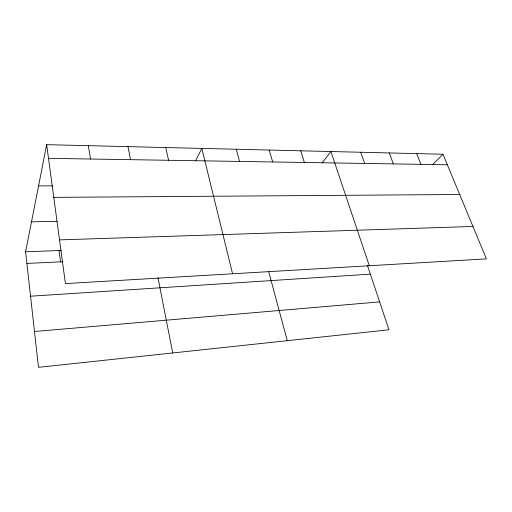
<?xml version="1.0" encoding="UTF-8"?>
<svg xmlns="http://www.w3.org/2000/svg" width="512" height="512" viewBox="0 0 512 512"><rect width="100%" height="100%" fill="white"/><g stroke="black" fill="none" stroke-linecap="round" stroke-linejoin="round"><path stroke-width="0.77" d="M367.36 265.235L388.992 329.792L38.483 367.334L25.6 251.821L46.656 144.666L442.97 154.24L486.4 258.874L65.427 283.597L46.656 144.666M195.501 160.902L201.824 148.416L232.563 273.779M322.138 162.938L330.893 151.533L369.299 265.754M432.89 164.346L442.97 154.24M34.49 331.501L379.642 301.888M30.547 296.205L370.342 274.144M26.893 263.411L62.925 261.766M25.6 251.821L61.389 250.432M59.52 239.885L472.947 226.47M31.488 221.843L56.928 221.299M53.779 197.37L459.68 194.502M38.56 185.862L52.717 185.856M48.506 158.349L447.334 164.762M416.659 153.606L420.915 164.339M389.261 152.941L393.389 163.898M360.691 152.25L364.691 163.43M300.704 150.803L304.378 162.464M269.19 150.042L272.678 161.952M236.262 149.248L239.546 161.421M268.666 271.52L287.283 340.685M165.766 147.546L168.57 160.282M157.984 277.741L172.717 352.954M127.974 146.63L130.49 159.667M88.32 145.67L90.522 159.027M59.04 250.522L60.557 261.875"/></g></svg>
